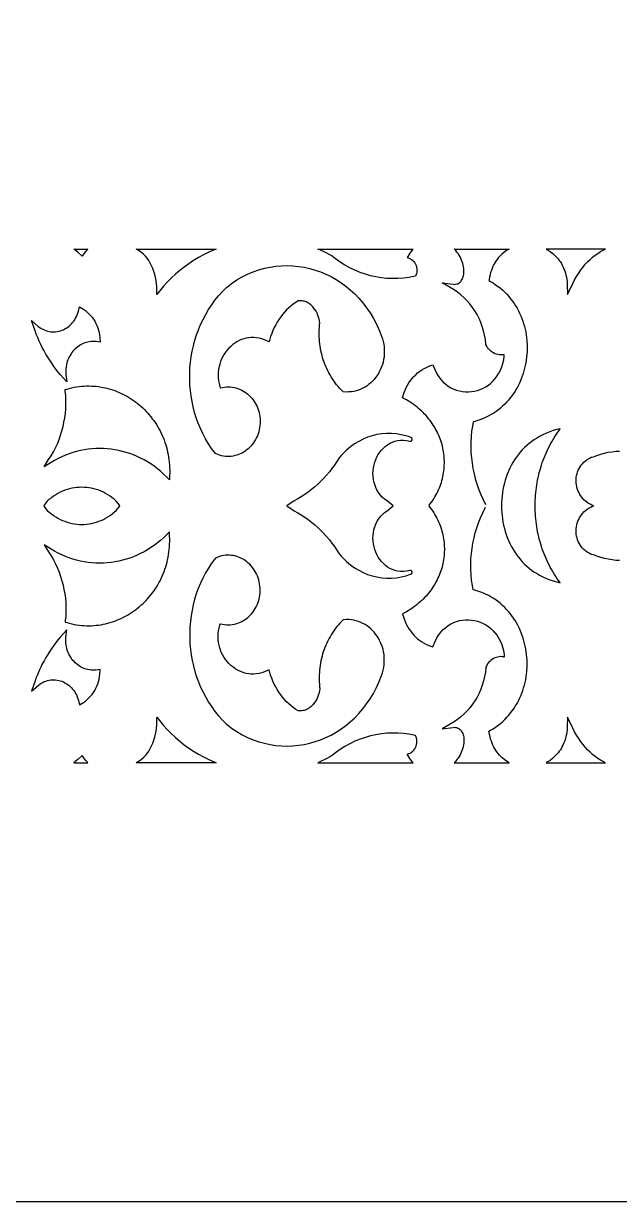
# Model space of a CAD drawing. Extents: x -1917 to -261, y -485 to 605.
# Drawn here: x -1004.7 to -909.6, y -484.9 to -296.9 of the extents above; entities that cross this region are included whole.
import ezdxf

# ---------------------------------------------------------------- set-up
doc = ezdxf.new("R2010")
doc.units = 0
doc.layers.add('LAYER_1', color=18, linetype='CONTINUOUS')

msp = doc.modelspace()

# ---------------------------------------------------------------- linework, layer by layer
at = {"layer": 'LAYER_1'}
for points in [[(-1916.61, -484.86), (-721.61, -484.86), (-721.61, 605.14), (-1916.61, 605.14)], [(-996.7, -332.89), (-994.44, -332.89), (-994.54, -332.99), (-994.76, -333.24), (-994.96, -333.5), (-995.36, -334.05), (-996.06, -333.39), (-996.53, -333.01)], [(-986.72, -332.89), (-973.95, -332.89), (-974.28, -333.02), (-975.13, -333.4), (-975.97, -333.81), (-976.78, -334.25), (-977.57, -334.72), (-978.34, -335.23), (-979.08, -335.76), (-979.79, -336.32), (-980.48, -336.91), (-981.13, -337.53), (-981.76, -338.17), (-982.35, -338.83), (-983.41, -340.14), (-983.45, -338.86), (-983.49, -338.38), (-983.56, -337.9), (-983.65, -337.41), (-983.77, -336.94), (-983.91, -336.47), (-984.08, -336.01), (-984.28, -335.56), (-984.49, -335.14), (-984.73, -334.74), (-984.99, -334.36), (-985.27, -334.02), (-985.58, -333.7), (-985.9, -333.42), (-986.24, -333.18), (-986.65, -332.96)], [(-957.73, -332.89), (-942.5, -332.89), (-942.68, -333.09), (-942.87, -333.32), (-943.05, -333.56), (-943.22, -333.82), (-943.37, -334.09), (-943.46, -334.26), (-943.42, -334.26), (-943.18, -334.33), (-942.95, -334.43), (-942.75, -334.56), (-942.56, -334.71), (-942.39, -334.89), (-942.24, -335.09), (-942.12, -335.3), (-942.02, -335.53), (-941.95, -335.78), (-941.91, -336.03), (-941.9, -336.29), (-941.92, -336.56), (-941.98, -336.82), (-942.13, -337.23), (-943.17, -337.43), (-944.05, -337.54), (-944.93, -337.61), (-945.81, -337.62), (-946.69, -337.58), (-947.57, -337.49), (-948.44, -337.35), (-949.3, -337.16), (-950.14, -336.92), (-950.98, -336.63), (-951.8, -336.29), (-952.61, -335.91), (-953.4, -335.48), (-954.16, -335), (-954.91, -334.47), (-955.61, -333.92), (-956.5, -333.45), (-957.42, -333.01)], [(-921.25, -332.89), (-921.13, -332.95), (-920.64, -333.26), (-920.18, -333.61), (-919.75, -334.01), (-919.55, -334.23), (-919.36, -334.45), (-919.17, -334.7), (-919, -334.95), (-918.84, -335.21), (-918.69, -335.49), (-918.55, -335.78), (-918.42, -336.08), (-918.3, -336.39), (-918.2, -336.72), (-918.11, -337.05), (-918.03, -337.4), (-917.97, -337.76), (-917.93, -338.14), (-917.9, -338.52), (-917.84, -340.17), (-917.03, -338.41), (-916.72, -337.82), (-916.4, -337.25), (-916.07, -336.72), (-915.73, -336.23), (-915.38, -335.76), (-915.02, -335.33), (-914.64, -334.93), (-914.25, -334.55), (-913.85, -334.2), (-913.44, -333.88), (-913.02, -333.58), (-912.58, -333.3), (-912.14, -333.05), (-911.81, -332.89)], [(-960.86, -341.15), (-961.25, -341.4), (-961.64, -341.67), (-962.01, -341.97), (-962.37, -342.28), (-962.71, -342.61), (-963.04, -342.96), (-963.36, -343.33), (-963.66, -343.72), (-963.94, -344.12), (-964.21, -344.54), (-964.46, -344.97), (-964.69, -345.42), (-964.9, -345.89), (-965.09, -346.37), (-965.26, -346.87), (-965.51, -347.72), (-966.25, -347.39), (-966.67, -347.24), (-967.1, -347.12), (-967.52, -347.05), (-967.94, -347.02), (-968.35, -347.02), (-968.75, -347.05), (-969.15, -347.12), (-969.54, -347.22), (-969.92, -347.35), (-970.29, -347.51), (-970.64, -347.7), (-970.99, -347.91), (-971.32, -348.15), (-971.63, -348.42), (-971.92, -348.7), (-972.2, -349.01), (-972.45, -349.34), (-972.69, -349.69), (-972.9, -350.05), (-973.09, -350.43), (-973.25, -350.83), (-973.39, -351.24), (-973.5, -351.66), (-973.58, -352.09), (-973.63, -352.53), (-973.64, -352.98), (-973.63, -353.44), (-973.58, -353.9), (-973.5, -354.37), (-973.38, -354.84), (-973.31, -355.05), (-973.27, -355.04), (-972.95, -354.97), (-972.63, -354.91), (-972.32, -354.89), (-972.01, -354.88), (-971.7, -354.89), (-971.39, -354.92), (-971.09, -354.98), (-970.8, -355.05), (-970.51, -355.14), (-970.22, -355.25), (-969.95, -355.38), (-969.68, -355.52), (-969.42, -355.68), (-969.17, -355.85), (-968.93, -356.04), (-968.7, -356.25), (-968.48, -356.47), (-968.28, -356.7), (-968.08, -356.94), (-967.9, -357.2), (-967.73, -357.47), (-967.58, -357.75), (-967.44, -358.04), (-967.32, -358.34), (-967.21, -358.65), (-967.12, -358.97), (-967.05, -359.3), (-967, -359.64), (-966.96, -359.98), (-966.95, -360.33), (-966.95, -360.69), (-966.98, -361.05), (-967.02, -361.39), (-967.08, -361.73), (-967.17, -362.06), (-967.26, -362.38), (-967.38, -362.69), (-967.51, -362.99), (-967.66, -363.28), (-967.82, -363.56), (-968, -363.82), (-968.19, -364.07), (-968.39, -364.31), (-968.61, -364.53), (-968.83, -364.75), (-969.07, -364.94), (-969.31, -365.12), (-969.57, -365.29), (-969.83, -365.44), (-970.11, -365.57), (-970.38, -365.69), (-970.67, -365.78), (-970.96, -365.86), (-971.26, -365.93), (-971.56, -365.97), (-971.86, -365.99), (-972.17, -365.99), (-972.48, -365.98), (-972.79, -365.94), (-973.1, -365.88), (-973.41, -365.8), (-973.72, -365.69), (-974.09, -365.54), (-974.69, -364.72), (-975.19, -363.95), (-975.66, -363.16), (-976.09, -362.35), (-976.47, -361.52), (-976.82, -360.68), (-977.13, -359.83), (-977.4, -358.97), (-977.63, -358.09), (-977.82, -357.21), (-977.97, -356.33), (-978.08, -355.44), (-978.15, -354.54), (-978.19, -353.64), (-978.19, -352.75), (-978.14, -351.85), (-978.06, -350.96), (-977.95, -350.07), (-977.79, -349.19), (-977.59, -348.32), (-977.36, -347.46), (-977.09, -346.6), (-976.78, -345.76), (-976.44, -344.94), (-976.05, -344.13), (-975.63, -343.33), (-975.18, -342.56), (-974.68, -341.81), (-974.15, -341.07), (-973.58, -340.36), (-972.97, -339.68), (-972.32, -339.02), (-971.91, -338.69), (-971.49, -338.39), (-970.66, -337.83), (-969.81, -337.34), (-968.94, -336.91), (-968.06, -336.54), (-967.16, -336.22), (-966.26, -335.97), (-965.36, -335.78), (-964.45, -335.64), (-963.53, -335.56), (-962.62, -335.54), (-961.71, -335.57), (-960.81, -335.66), (-959.91, -335.8), (-959.03, -335.99), (-958.15, -336.24), (-957.29, -336.54), (-956.44, -336.89), (-955.62, -337.29), (-954.81, -337.75), (-954.03, -338.25), (-953.27, -338.8), (-952.54, -339.4), (-951.84, -340.04), (-951.17, -340.73), (-950.53, -341.47), (-949.93, -342.25), (-949.37, -343.08), (-948.85, -343.95), (-948.37, -344.86), (-947.94, -345.82), (-947.56, -346.81), (-947.41, -347.22), (-947.3, -347.65), (-947.21, -348.07), (-947.15, -348.49), (-947.12, -348.9), (-947.11, -349.32), (-947.12, -349.73), (-947.16, -350.14), (-947.23, -350.53), (-947.31, -350.93), (-947.42, -351.31), (-947.55, -351.69), (-947.7, -352.05), (-947.87, -352.4), (-948.06, -352.75), (-948.27, -353.07), (-948.5, -353.39), (-948.74, -353.69), (-949, -353.97), (-949.28, -354.23), (-949.57, -354.48), (-949.87, -354.71), (-950.19, -354.91), (-950.53, -355.1), (-950.87, -355.26), (-951.23, -355.4), (-951.6, -355.52), (-951.98, -355.61), (-952.37, -355.67), (-952.76, -355.7), (-953.17, -355.71), (-953.7, -355.68), (-953.97, -355.4), (-954.23, -355.12), (-954.48, -354.83), (-954.72, -354.54), (-954.95, -354.24), (-955.18, -353.93), (-955.39, -353.61), (-955.59, -353.3), (-955.78, -352.97), (-955.96, -352.64), (-956.14, -352.31), (-956.3, -351.97), (-956.45, -351.63), (-956.59, -351.28), (-956.73, -350.93), (-956.85, -350.58), (-956.96, -350.22), (-957.06, -349.86), (-957.15, -349.5), (-957.23, -349.14), (-957.31, -348.77), (-957.37, -348.4), (-957.42, -348.03), (-957.46, -347.66), (-957.48, -347.29), (-957.5, -346.91), (-957.51, -346.54), (-957.51, -346.16), (-957.5, -345.79), (-957.47, -345.41), (-957.44, -345.04), (-957.39, -344.66), (-957.45, -344.37), (-957.52, -344.06), (-957.61, -343.75), (-957.73, -343.44), (-957.86, -343.13), (-958.02, -342.83), (-958.2, -342.54), (-958.4, -342.26), (-958.5, -342.13), (-958.62, -342.01), (-958.74, -341.89), (-958.87, -341.78), (-959, -341.67), (-959.14, -341.58), (-959.28, -341.49), (-959.43, -341.41), (-959.59, -341.34), (-959.75, -341.28), (-959.92, -341.23), (-960.09, -341.19), (-960.28, -341.16), (-960.46, -341.14), (-960.66, -341.14)], [(-1003.45, -344.29), (-1002.37, -345.23), (-1002.14, -345.4), (-1001.9, -345.56), (-1001.66, -345.7), (-1001.41, -345.81), (-1001.15, -345.91), (-1000.9, -345.98), (-1000.64, -346.04), (-1000.38, -346.08), (-1000.12, -346.1), (-999.86, -346.11), (-999.61, -346.09), (-999.35, -346.06), (-999.09, -346.01), (-998.84, -345.94), (-998.6, -345.86), (-998.36, -345.76), (-998.12, -345.65), (-997.89, -345.52), (-997.67, -345.37), (-997.46, -345.21), (-997.26, -345.03), (-997.06, -344.84), (-996.88, -344.64), (-996.71, -344.42), (-996.55, -344.19), (-996.4, -343.94), (-996.27, -343.68), (-996.15, -343.41), (-996.05, -343.12), (-995.97, -342.83), (-995.81, -342.1), (-995.15, -342.5), (-994.84, -342.72), (-994.55, -342.96), (-994.27, -343.22), (-994.02, -343.49), (-993.78, -343.78), (-993.56, -344.09), (-993.35, -344.41), (-993.17, -344.75), (-993.01, -345.1), (-992.87, -345.46), (-992.75, -345.83), (-992.66, -346.21), (-992.58, -346.59), (-992.53, -346.99), (-992.48, -347.76), (-993.13, -347.66), (-993.4, -347.64), (-993.67, -347.64), (-993.93, -347.65), (-994.19, -347.68), (-994.45, -347.73), (-994.7, -347.79), (-994.94, -347.87), (-995.18, -347.96), (-995.42, -348.07), (-995.64, -348.19), (-995.86, -348.33), (-996.07, -348.48), (-996.28, -348.64), (-996.47, -348.82), (-996.65, -349), (-996.83, -349.2), (-996.99, -349.41), (-997.14, -349.63), (-997.29, -349.86), (-997.42, -350.09), (-997.53, -350.34), (-997.64, -350.59), (-997.73, -350.85), (-997.8, -351.12), (-997.87, -351.39), (-997.92, -351.67), (-997.95, -351.96), (-997.96, -352.25), (-997.96, -352.54), (-997.95, -352.84), (-997.81, -354.09), (-998.8, -352.97), (-999.18, -352.52), (-999.54, -352.07), (-999.88, -351.61), (-1000.22, -351.13), (-1000.54, -350.65), (-1000.86, -350.16), (-1001.16, -349.66), (-1001.44, -349.15), (-1001.72, -348.63), (-1001.98, -348.1), (-1002.22, -347.57), (-1002.46, -347.03), (-1002.68, -346.48), (-1002.89, -345.92)], [(-981.39, -369.04), (-981.42, -369.72), (-981.89, -369.25), (-982.36, -368.79), (-982.85, -368.35), (-983.35, -367.94), (-983.86, -367.55), (-984.39, -367.19), (-984.92, -366.85), (-985.47, -366.54), (-986.03, -366.25), (-986.59, -365.99), (-987.17, -365.75), (-987.75, -365.53), (-988.33, -365.34), (-988.93, -365.18), (-989.53, -365.04), (-990.13, -364.93), (-990.74, -364.84), (-991.35, -364.77), (-991.96, -364.74), (-992.58, -364.72), (-993.19, -364.74), (-993.81, -364.78), (-994.42, -364.84), (-995.03, -364.93), (-995.64, -365.05), (-996.25, -365.2), (-996.85, -365.37), (-997.44, -365.56), (-998.04, -365.79), (-998.62, -366.04), (-999.2, -366.31), (-999.77, -366.61), (-1000.33, -366.94), (-1001.45, -367.64), (-1000.73, -366.5), (-1000.33, -365.88), (-999.96, -365.25), (-999.63, -364.6), (-999.32, -363.95), (-999.05, -363.28), (-998.8, -362.61), (-998.59, -361.92), (-998.41, -361.23), (-998.26, -360.53), (-998.14, -359.83), (-998.04, -359.12), (-997.98, -358.41), (-997.95, -357.7), (-997.96, -356.98), (-997.99, -356.27), (-998.05, -355.56), (-998.07, -355.3), (-997.83, -355.23), (-997.43, -355.12), (-997.03, -355.03), (-996.63, -354.95), (-996.24, -354.88), (-995.84, -354.83), (-995.44, -354.79), (-995.05, -354.76), (-994.66, -354.74), (-994.27, -354.74), (-993.88, -354.75), (-993.49, -354.77), (-993.11, -354.8), (-992.73, -354.85), (-992.35, -354.91), (-991.98, -354.97), (-991.61, -355.05), (-991.24, -355.15), (-990.87, -355.25), (-990.51, -355.36), (-990.15, -355.48), (-989.8, -355.62), (-989.45, -355.76), (-989.11, -355.92), (-988.77, -356.08), (-988.44, -356.26), (-988.11, -356.44), (-987.79, -356.64), (-987.47, -356.84), (-987.16, -357.05), (-986.85, -357.28), (-986.55, -357.51), (-986.26, -357.75), (-985.97, -357.99), (-985.69, -358.25), (-985.42, -358.51), (-985.15, -358.79), (-984.89, -359.07), (-984.64, -359.36), (-984.4, -359.65), (-984.16, -359.96), (-983.93, -360.27), (-983.71, -360.58), (-983.5, -360.91), (-983.3, -361.24), (-983.11, -361.58), (-982.92, -361.92), (-982.75, -362.27), (-982.58, -362.63), (-982.43, -362.99), (-982.28, -363.36), (-982.15, -363.74), (-982.02, -364.12), (-981.91, -364.5), (-981.8, -364.89), (-981.71, -365.29), (-981.63, -365.69), (-981.56, -366.09), (-981.5, -366.5), (-981.45, -366.91), (-981.41, -367.33), (-981.39, -367.75), (-981.37, -368.18), (-981.37, -368.61)], [(-962.68, -373.87), (-961.52, -374.67), (-960.94, -374.98), (-960.37, -375.32), (-959.81, -375.68), (-959.27, -376.06), (-958.74, -376.46), (-958.23, -376.88), (-957.73, -377.32), (-957.25, -377.78), (-956.78, -378.26), (-956.32, -378.76), (-955.89, -379.28), (-955.47, -379.81), (-955.07, -380.37), (-954.69, -380.93), (-954.31, -381.54), (-954.02, -381.88), (-953.74, -382.19), (-953.15, -382.76), (-952.53, -383.28), (-951.88, -383.74), (-951.2, -384.15), (-950.49, -384.51), (-949.77, -384.8), (-949.03, -385.04), (-948.28, -385.22), (-947.51, -385.35), (-946.74, -385.41), (-945.96, -385.4), (-945.18, -385.34), (-944.41, -385.21), (-943.63, -385.03), (-943.25, -384.9), (-942.87, -384.77), (-942.81, -384.74), (-942.76, -384.71), (-942.73, -384.66), (-942.7, -384.62), (-942.68, -384.56), (-942.67, -384.51), (-942.67, -384.45), (-942.68, -384.4), (-942.7, -384.35), (-942.72, -384.3), (-942.76, -384.25), (-942.8, -384.22), (-942.84, -384.19), (-942.9, -384.17), (-942.96, -384.17), (-943.02, -384.17), (-943.55, -384.28), (-944.05, -384.33), (-944.53, -384.33), (-944.99, -384.27), (-945.42, -384.17), (-945.83, -384.03), (-946.23, -383.85), (-946.6, -383.63), (-946.94, -383.37), (-947.26, -383.09), (-947.56, -382.77), (-947.83, -382.42), (-948.08, -382.05), (-948.29, -381.66), (-948.48, -381.25), (-948.63, -380.83), (-948.75, -380.39), (-948.84, -379.94), (-948.9, -379.49), (-948.92, -379.03), (-948.91, -378.58), (-948.86, -378.12), (-948.77, -377.68), (-948.65, -377.24), (-948.49, -376.81), (-948.29, -376.4), (-948.04, -376.01), (-947.76, -375.63), (-947.43, -375.28), (-947.06, -374.95), (-946.64, -374.64), (-945.7, -373.87), (-946.64, -373.09), (-947.06, -372.79), (-947.43, -372.46), (-947.76, -372.1), (-948.04, -371.73), (-948.29, -371.33), (-948.49, -370.92), (-948.65, -370.49), (-948.77, -370.06), (-948.86, -369.61), (-948.91, -369.16), (-948.92, -368.7), (-948.9, -368.25), (-948.84, -367.79), (-948.75, -367.35), (-948.63, -366.91), (-948.48, -366.48), (-948.29, -366.07), (-948.08, -365.68), (-947.83, -365.31), (-947.56, -364.97), (-947.26, -364.65), (-946.94, -364.36), (-946.6, -364.11), (-946.23, -363.88), (-945.83, -363.7), (-945.42, -363.56), (-944.99, -363.46), (-944.53, -363.41), (-944.05, -363.41), (-943.55, -363.45), (-943.02, -363.56), (-942.96, -363.57), (-942.9, -363.56), (-942.84, -363.54), (-942.8, -363.52), (-942.76, -363.48), (-942.72, -363.44), (-942.7, -363.39), (-942.68, -363.34), (-942.67, -363.28), (-942.67, -363.23), (-942.68, -363.17), (-942.7, -363.12), (-942.73, -363.07), (-942.76, -363.03), (-942.81, -362.99), (-942.87, -362.96), (-943.25, -362.83), (-943.63, -362.71), (-944.41, -362.52), (-945.18, -362.39), (-945.96, -362.33), (-946.74, -362.33), (-947.51, -362.39), (-948.28, -362.51), (-949.03, -362.69), (-949.77, -362.93), (-950.49, -363.23), (-951.2, -363.58), (-951.88, -363.99), (-952.53, -364.46), (-953.15, -364.98), (-953.74, -365.55), (-954.02, -365.86), (-954.31, -366.19), (-954.69, -366.8), (-955.07, -367.37), (-955.47, -367.92), (-955.89, -368.46), (-956.32, -368.97), (-956.78, -369.47), (-957.25, -369.95), (-957.73, -370.41), (-958.23, -370.85), (-958.74, -371.27), (-959.27, -371.67), (-959.81, -372.05), (-960.37, -372.41), (-960.94, -372.75), (-961.52, -373.07)], [(-928.39, -373.87), (-928.38, -374.39), (-928.36, -374.91), (-928.31, -375.43), (-928.25, -375.94), (-928.16, -376.45), (-928.06, -376.96), (-927.94, -377.46), (-927.81, -377.96), (-927.65, -378.44), (-927.48, -378.92), (-927.28, -379.39), (-927.07, -379.86), (-926.84, -380.31), (-926.6, -380.75), (-926.33, -381.18), (-926.05, -381.6), (-925.74, -382.01), (-925.42, -382.4), (-925.08, -382.79), (-924.73, -383.15), (-924.35, -383.5), (-923.96, -383.84), (-923.54, -384.16), (-923.11, -384.46), (-922.66, -384.74), (-922.2, -385), (-921.71, -385.25), (-921.21, -385.47), (-920.68, -385.68), (-920.14, -385.86), (-919.58, -386.02), (-919.01, -386.16), (-919.25, -385.83), (-919.49, -385.49), (-919.72, -385.15), (-919.95, -384.8), (-920.16, -384.45), (-920.37, -384.1), (-920.57, -383.74), (-920.76, -383.38), (-920.95, -383.02), (-921.12, -382.65), (-921.29, -382.28), (-921.45, -381.9), (-921.6, -381.52), (-921.75, -381.14), (-921.89, -380.76), (-922.02, -380.37), (-922.14, -379.98), (-922.25, -379.59), (-922.36, -379.2), (-922.45, -378.8), (-922.54, -378.4), (-922.63, -378), (-922.7, -377.59), (-922.77, -377.19), (-922.83, -376.78), (-922.88, -376.37), (-922.92, -375.95), (-922.96, -375.54), (-922.98, -375.12), (-923, -374.71), (-923.01, -374.29), (-923.02, -373.87), (-923.01, -373.45), (-923, -373.03), (-922.98, -372.61), (-922.96, -372.19), (-922.92, -371.78), (-922.88, -371.37), (-922.83, -370.96), (-922.77, -370.55), (-922.7, -370.14), (-922.63, -369.74), (-922.54, -369.34), (-922.45, -368.94), (-922.36, -368.54), (-922.25, -368.14), (-922.14, -367.75), (-922.02, -367.36), (-921.89, -366.98), (-921.75, -366.59), (-921.6, -366.21), (-921.45, -365.83), (-921.29, -365.46), (-921.12, -365.09), (-920.95, -364.72), (-920.76, -364.35), (-920.57, -363.99), (-920.37, -363.64), (-920.16, -363.28), (-919.95, -362.93), (-919.72, -362.59), (-919.49, -362.25), (-919.25, -361.91), (-919.01, -361.58), (-919.58, -361.71), (-920.14, -361.87), (-920.68, -362.06), (-921.21, -362.26), (-921.71, -362.49), (-922.2, -362.73), (-922.66, -363), (-923.11, -363.28), (-923.54, -363.58), (-923.96, -363.9), (-924.35, -364.23), (-924.73, -364.58), (-925.08, -364.95), (-925.42, -365.33), (-925.74, -365.72), (-926.05, -366.13), (-926.33, -366.55), (-926.6, -366.98), (-926.84, -367.43), (-927.07, -367.88), (-927.28, -368.34), (-927.48, -368.81), (-927.65, -369.29), (-927.81, -369.78), (-927.94, -370.27), (-928.06, -370.77), (-928.16, -371.28), (-928.25, -371.79), (-928.31, -372.31), (-928.36, -372.82), (-928.38, -373.34)], [(-1001.45, -373.87), (-1001.48, -373.9), (-1000.94, -374.62), (-1000.61, -374.9), (-1000.28, -375.17), (-999.94, -375.41), (-999.59, -375.64), (-999.24, -375.84), (-998.88, -376.03), (-998.51, -376.2), (-998.13, -376.34), (-997.75, -376.47), (-997.37, -376.58), (-996.99, -376.67), (-996.6, -376.74), (-996.21, -376.79), (-995.82, -376.82), (-995.42, -376.83), (-995.03, -376.82), (-994.64, -376.79), (-994.25, -376.74), (-993.86, -376.67), (-993.47, -376.58), (-993.09, -376.47), (-992.71, -376.34), (-992.34, -376.2), (-991.97, -376.03), (-991.61, -375.84), (-991.25, -375.64), (-990.9, -375.41), (-990.56, -375.17), (-990.23, -374.9), (-989.91, -374.62), (-989.37, -373.9), (-989.39, -373.87), (-989.37, -373.83), (-989.91, -373.12), (-990.23, -372.83), (-990.56, -372.57), (-990.9, -372.32), (-991.25, -372.1), (-991.61, -371.89), (-991.97, -371.7), (-992.34, -371.54), (-992.71, -371.39), (-993.09, -371.26), (-993.47, -371.16), (-993.86, -371.07), (-994.25, -371), (-994.64, -370.95), (-995.03, -370.92), (-995.42, -370.91), (-995.82, -370.92), (-996.21, -370.95), (-996.6, -371), (-996.99, -371.07), (-997.37, -371.16), (-997.75, -371.26), (-998.13, -371.39), (-998.51, -371.54), (-998.88, -371.7), (-999.24, -371.89), (-999.59, -372.1), (-999.94, -372.32), (-1000.28, -372.57), (-1000.61, -372.83), (-1000.94, -373.12), (-1001.48, -373.83)], [(-981.39, -378.7), (-981.42, -378.01), (-981.89, -378.49), (-982.36, -378.95), (-982.85, -379.38), (-983.35, -379.79), (-983.86, -380.18), (-984.39, -380.54), (-984.92, -380.88), (-985.47, -381.19), (-986.03, -381.48), (-986.59, -381.75), (-987.17, -381.99), (-987.75, -382.2), (-988.33, -382.39), (-988.93, -382.56), (-989.53, -382.69), (-990.13, -382.81), (-990.74, -382.9), (-991.35, -382.96), (-991.96, -383), (-992.58, -383.01), (-993.19, -383), (-993.81, -382.96), (-994.42, -382.89), (-995.03, -382.8), (-995.64, -382.68), (-996.25, -382.54), (-996.85, -382.37), (-997.44, -382.17), (-998.04, -381.95), (-998.62, -381.7), (-999.2, -381.42), (-999.77, -381.12), (-1000.33, -380.79), (-1001.45, -380.1), (-1000.73, -381.23), (-1000.33, -381.85), (-999.96, -382.49), (-999.63, -383.13), (-999.32, -383.79), (-999.05, -384.45), (-998.8, -385.13), (-998.59, -385.81), (-998.41, -386.51), (-998.26, -387.21), (-998.14, -387.91), (-998.04, -388.62), (-997.98, -389.33), (-997.95, -390.04), (-997.96, -390.75), (-997.99, -391.46), (-998.05, -392.18), (-998.07, -392.44), (-997.83, -392.51), (-997.43, -392.61), (-997.03, -392.71), (-996.63, -392.79), (-996.24, -392.85), (-995.84, -392.91), (-995.44, -392.95), (-995.05, -392.98), (-994.66, -392.99), (-994.27, -393), (-993.88, -392.99), (-993.49, -392.97), (-993.11, -392.93), (-992.73, -392.89), (-992.35, -392.83), (-991.98, -392.76), (-991.61, -392.68), (-991.24, -392.59), (-990.87, -392.49), (-990.51, -392.37), (-990.15, -392.25), (-989.8, -392.12), (-989.45, -391.97), (-989.11, -391.82), (-988.77, -391.65), (-988.44, -391.48), (-988.11, -391.29), (-987.79, -391.1), (-987.47, -390.89), (-987.16, -390.68), (-986.85, -390.46), (-986.55, -390.23), (-986.26, -389.99), (-985.97, -389.74), (-985.69, -389.49), (-985.42, -389.22), (-985.15, -388.95), (-984.89, -388.67), (-984.64, -388.38), (-984.4, -388.08), (-984.16, -387.78), (-983.93, -387.47), (-983.71, -387.15), (-983.5, -386.83), (-983.3, -386.49), (-983.11, -386.16), (-982.92, -385.81), (-982.75, -385.46), (-982.58, -385.1), (-982.43, -384.74), (-982.28, -384.37), (-982.15, -384), (-982.02, -383.62), (-981.91, -383.23), (-981.8, -382.84), (-981.71, -382.45), (-981.63, -382.05), (-981.56, -381.64), (-981.5, -381.24), (-981.45, -380.82), (-981.41, -380.4), (-981.39, -379.98), (-981.37, -379.56), (-981.37, -379.13)], [(-960.86, -406.59), (-961.25, -406.34), (-961.64, -406.06), (-962.01, -405.77), (-962.37, -405.45), (-962.71, -405.12), (-963.04, -404.77), (-963.36, -404.4), (-963.66, -404.02), (-963.94, -403.62), (-964.21, -403.2), (-964.46, -402.76), (-964.69, -402.31), (-964.9, -401.84), (-965.09, -401.36), (-965.26, -400.87), (-965.51, -400.02), (-966.25, -400.35), (-966.67, -400.5), (-967.1, -400.61), (-967.52, -400.68), (-967.94, -400.72), (-968.35, -400.72), (-968.75, -400.68), (-969.15, -400.61), (-969.54, -400.51), (-969.92, -400.38), (-970.29, -400.22), (-970.64, -400.04), (-970.99, -399.82), (-971.32, -399.58), (-971.63, -399.32), (-971.92, -399.03), (-972.2, -398.72), (-972.45, -398.4), (-972.69, -398.05), (-972.9, -397.68), (-973.09, -397.3), (-973.25, -396.91), (-973.39, -396.5), (-973.5, -396.08), (-973.58, -395.65), (-973.63, -395.2), (-973.64, -394.75), (-973.63, -394.3), (-973.58, -393.83), (-973.5, -393.37), (-973.38, -392.89), (-973.31, -392.68), (-973.27, -392.7), (-972.95, -392.77), (-972.63, -392.82), (-972.32, -392.85), (-972.01, -392.86), (-971.7, -392.84), (-971.39, -392.81), (-971.09, -392.76), (-970.8, -392.68), (-970.51, -392.59), (-970.22, -392.48), (-969.95, -392.36), (-969.68, -392.22), (-969.42, -392.06), (-969.17, -391.88), (-968.93, -391.69), (-968.7, -391.49), (-968.48, -391.27), (-968.28, -391.04), (-968.08, -390.79), (-967.9, -390.53), (-967.73, -390.26), (-967.58, -389.98), (-967.44, -389.69), (-967.32, -389.39), (-967.21, -389.08), (-967.12, -388.76), (-967.05, -388.43), (-967, -388.1), (-966.96, -387.75), (-966.95, -387.4), (-966.95, -387.04), (-966.98, -386.69), (-967.02, -386.34), (-967.08, -386), (-967.17, -385.67), (-967.26, -385.35), (-967.38, -385.04), (-967.51, -384.74), (-967.66, -384.46), (-967.82, -384.18), (-968, -383.92), (-968.19, -383.66), (-968.39, -383.43), (-968.61, -383.2), (-968.83, -382.99), (-969.07, -382.79), (-969.31, -382.61), (-969.57, -382.45), (-969.83, -382.3), (-970.11, -382.17), (-970.38, -382.05), (-970.67, -381.95), (-970.96, -381.87), (-971.26, -381.81), (-971.56, -381.77), (-971.86, -381.74), (-972.17, -381.74), (-972.48, -381.76), (-972.79, -381.8), (-973.1, -381.86), (-973.41, -381.94), (-973.72, -382.04), (-974.09, -382.2), (-974.69, -383.01), (-975.19, -383.79), (-975.66, -384.58), (-976.09, -385.39), (-976.47, -386.21), (-976.82, -387.05), (-977.13, -387.9), (-977.4, -388.77), (-977.63, -389.64), (-977.82, -390.52), (-977.97, -391.41), (-978.08, -392.3), (-978.15, -393.19), (-978.19, -394.09), (-978.19, -394.99), (-978.14, -395.88), (-978.06, -396.77), (-977.95, -397.66), (-977.79, -398.54), (-977.59, -399.41), (-977.36, -400.28), (-977.09, -401.13), (-976.78, -401.97), (-976.44, -402.8), (-976.05, -403.61), (-975.63, -404.4), (-975.18, -405.18), (-974.68, -405.93), (-974.15, -406.66), (-973.58, -407.37), (-972.97, -408.05), (-972.32, -408.72), (-971.91, -409.04), (-971.49, -409.35), (-970.66, -409.9), (-969.81, -410.39), (-968.94, -410.83), (-968.06, -411.2), (-967.16, -411.51), (-966.26, -411.76), (-965.36, -411.96), (-964.45, -412.1), (-963.53, -412.18), (-962.62, -412.2), (-961.71, -412.17), (-960.81, -412.08), (-959.91, -411.94), (-959.03, -411.74), (-958.15, -411.49), (-957.29, -411.19), (-956.44, -410.84), (-955.62, -410.44), (-954.81, -409.99), (-954.03, -409.49), (-953.27, -408.94), (-952.54, -408.34), (-951.84, -407.69), (-951.17, -407), (-950.53, -406.27), (-949.93, -405.48), (-949.37, -404.66), (-948.85, -403.79), (-948.37, -402.87), (-947.94, -401.92), (-947.56, -400.93), (-947.41, -400.51), (-947.3, -400.09), (-947.21, -399.67), (-947.15, -399.25), (-947.12, -398.83), (-947.11, -398.42), (-947.12, -398.01), (-947.16, -397.6), (-947.23, -397.2), (-947.31, -396.81), (-947.42, -396.42), (-947.55, -396.05), (-947.7, -395.68), (-947.87, -395.33), (-948.06, -394.99), (-948.27, -394.66), (-948.5, -394.35), (-948.74, -394.05), (-949, -393.77), (-949.28, -393.5), (-949.57, -393.25), (-949.87, -393.03), (-950.19, -392.82), (-950.53, -392.63), (-950.87, -392.47), (-951.23, -392.33), (-951.6, -392.22), (-951.98, -392.13), (-952.37, -392.07), (-952.76, -392.03), (-953.17, -392.03), (-953.7, -392.06), (-953.97, -392.33), (-954.23, -392.61), (-954.48, -392.9), (-954.72, -393.2), (-954.95, -393.5), (-955.18, -393.81), (-955.39, -394.12), (-955.59, -394.44), (-955.78, -394.76), (-955.96, -395.09), (-956.14, -395.43), (-956.3, -395.76), (-956.45, -396.11), (-956.59, -396.45), (-956.73, -396.8), (-956.85, -397.16), (-956.96, -397.51), (-957.06, -397.87), (-957.15, -398.23), (-957.23, -398.6), (-957.31, -398.97), (-957.37, -399.33), (-957.42, -399.7), (-957.46, -400.08), (-957.48, -400.45), (-957.5, -400.82), (-957.51, -401.2), (-957.51, -401.57), (-957.5, -401.95), (-957.47, -402.32), (-957.44, -402.7), (-957.39, -403.07), (-957.45, -403.37), (-957.52, -403.67), (-957.61, -403.98), (-957.73, -404.29), (-957.86, -404.6), (-958.02, -404.9), (-958.2, -405.2), (-958.4, -405.47), (-958.5, -405.6), (-958.62, -405.72), (-958.74, -405.84), (-958.87, -405.96), (-959, -406.06), (-959.14, -406.16), (-959.28, -406.25), (-959.43, -406.33), (-959.59, -406.4), (-959.75, -406.46), (-959.92, -406.51), (-960.09, -406.55), (-960.28, -406.58), (-960.46, -406.59), (-960.66, -406.6)], [(-1003.45, -403.44), (-1002.37, -402.51), (-1002.14, -402.33), (-1001.9, -402.18), (-1001.66, -402.04), (-1001.41, -401.92), (-1001.15, -401.83), (-1000.9, -401.75), (-1000.64, -401.69), (-1000.38, -401.65), (-1000.12, -401.63), (-999.86, -401.63), (-999.61, -401.64), (-999.35, -401.67), (-999.09, -401.72), (-998.84, -401.79), (-998.6, -401.87), (-998.36, -401.97), (-998.12, -402.09), (-997.89, -402.22), (-997.67, -402.36), (-997.46, -402.53), (-997.26, -402.7), (-997.06, -402.89), (-996.88, -403.1), (-996.71, -403.32), (-996.55, -403.55), (-996.4, -403.79), (-996.27, -404.05), (-996.15, -404.33), (-996.05, -404.61), (-995.97, -404.91), (-995.81, -405.64), (-995.15, -405.23), (-994.84, -405.02), (-994.55, -404.78), (-994.27, -404.52), (-994.02, -404.24), (-993.78, -403.95), (-993.56, -403.64), (-993.35, -403.32), (-993.17, -402.98), (-993.01, -402.64), (-992.87, -402.28), (-992.75, -401.91), (-992.66, -401.53), (-992.58, -401.14), (-992.53, -400.75), (-992.48, -399.97), (-993.13, -400.07), (-993.4, -400.09), (-993.67, -400.1), (-993.93, -400.09), (-994.19, -400.06), (-994.45, -400.01), (-994.7, -399.94), (-994.94, -399.87), (-995.18, -399.77), (-995.42, -399.66), (-995.64, -399.54), (-995.86, -399.4), (-996.07, -399.25), (-996.28, -399.09), (-996.47, -398.92), (-996.65, -398.73), (-996.83, -398.53), (-996.99, -398.32), (-997.14, -398.11), (-997.29, -397.88), (-997.42, -397.64), (-997.53, -397.4), (-997.64, -397.14), (-997.73, -396.88), (-997.8, -396.62), (-997.87, -396.34), (-997.92, -396.06), (-997.95, -395.78), (-997.96, -395.49), (-997.96, -395.19), (-997.95, -394.9), (-997.81, -393.64), (-998.8, -394.77), (-999.18, -395.21), (-999.54, -395.66), (-999.88, -396.13), (-1000.22, -396.6), (-1000.54, -397.08), (-1000.86, -397.58), (-1001.16, -398.08), (-1001.44, -398.59), (-1001.72, -399.1), (-1001.98, -399.63), (-1002.22, -400.16), (-1002.46, -400.71), (-1002.68, -401.26), (-1002.89, -401.81)], [(-986.72, -414.85), (-986.65, -414.78), (-986.24, -414.55), (-985.9, -414.31), (-985.58, -414.03), (-985.27, -413.72), (-984.99, -413.37), (-984.73, -413), (-984.49, -412.6), (-984.28, -412.17), (-984.08, -411.73), (-983.91, -411.27), (-983.77, -410.8), (-983.65, -410.32), (-983.56, -409.84), (-983.49, -409.36), (-983.45, -408.88), (-983.41, -407.59), (-982.35, -408.9), (-981.76, -409.57), (-981.13, -410.21), (-980.48, -410.83), (-979.79, -411.41), (-979.08, -411.98), (-978.34, -412.51), (-977.57, -413.01), (-976.78, -413.49), (-975.97, -413.93), (-975.13, -414.34), (-974.28, -414.71), (-973.95, -414.85)], [(-921.25, -414.85), (-911.81, -414.85), (-912.14, -414.68), (-912.58, -414.43), (-913.02, -414.16), (-913.44, -413.86), (-913.85, -413.54), (-914.25, -413.19), (-914.64, -412.81), (-915.02, -412.4), (-915.38, -411.97), (-915.73, -411.51), (-916.07, -411.01), (-916.4, -410.48), (-916.72, -409.92), (-917.03, -409.32), (-917.84, -407.57), (-917.9, -409.21), (-917.93, -409.6), (-917.97, -409.97), (-918.03, -410.33), (-918.11, -410.68), (-918.2, -411.02), (-918.3, -411.34), (-918.42, -411.66), (-918.55, -411.96), (-918.69, -412.24), (-918.84, -412.52), (-919, -412.79), (-919.17, -413.04), (-919.36, -413.28), (-919.55, -413.51), (-919.75, -413.72), (-920.18, -414.13), (-920.64, -414.48), (-921.13, -414.78)], [(-957.73, -414.85), (-942.5, -414.85), (-942.68, -414.64), (-942.87, -414.42), (-943.05, -414.17), (-943.22, -413.92), (-943.37, -413.65), (-943.46, -413.47), (-943.42, -413.47), (-943.18, -413.4), (-942.95, -413.31), (-942.75, -413.18), (-942.56, -413.02), (-942.39, -412.85), (-942.24, -412.65), (-942.12, -412.43), (-942.02, -412.2), (-941.95, -411.96), (-941.91, -411.7), (-941.9, -411.44), (-941.92, -411.18), (-941.98, -410.91), (-942.13, -410.5), (-943.17, -410.3), (-944.05, -410.19), (-944.93, -410.13), (-945.81, -410.12), (-946.69, -410.16), (-947.57, -410.25), (-948.44, -410.39), (-949.3, -410.58), (-950.14, -410.82), (-950.98, -411.11), (-951.8, -411.44), (-952.61, -411.83), (-953.4, -412.26), (-954.16, -412.74), (-954.91, -413.26), (-955.61, -413.81), (-956.5, -414.29), (-957.42, -414.72)], [(-996.7, -414.85), (-994.44, -414.85), (-994.54, -414.74), (-994.76, -414.5), (-994.96, -414.24), (-995.36, -413.69), (-996.06, -414.34), (-996.53, -414.72)]]:
    msp.add_lwpolyline(points, close=True, dxfattribs=at)
for points in [[(-939.99, -373.83), (-939.99, -373.83), (-939.78, -373.56), (-939.58, -373.29), (-939.39, -373.01), (-939.21, -372.74), (-939.04, -372.45), (-938.88, -372.17), (-938.72, -371.88), (-938.58, -371.59), (-938.44, -371.3), (-938.32, -371.01), (-938.2, -370.71), (-938.1, -370.42), (-938, -370.12), (-937.91, -369.82), (-937.83, -369.52), (-937.76, -369.21), (-937.7, -368.91), (-937.65, -368.61), (-937.6, -368.3), (-937.57, -368), (-937.54, -367.69), (-937.53, -367.39), (-937.52, -367.08), (-937.52, -366.78), (-937.53, -366.48), (-937.54, -366.17), (-937.57, -365.87), (-937.6, -365.57), (-937.65, -365.27), (-937.7, -364.97), (-937.76, -364.67), (-937.83, -364.37), (-937.9, -364.08), (-937.99, -363.78), (-938.08, -363.49), (-938.18, -363.2), (-938.29, -362.92), (-938.41, -362.63), (-938.54, -362.35), (-938.67, -362.07), (-938.82, -361.8), (-938.97, -361.52), (-939.12, -361.25), (-939.29, -360.99), (-939.46, -360.72), (-939.65, -360.46), (-939.84, -360.21), (-940.03, -359.96), (-940.24, -359.71), (-940.45, -359.47), (-940.67, -359.23), (-940.9, -359), (-941.13, -358.77), (-941.38, -358.54), (-941.63, -358.32), (-941.89, -358.11), (-942.15, -357.9), (-942.43, -357.7), (-942.71, -357.5), (-942.99, -357.31), (-943.29, -357.13), (-943.59, -356.95), (-943.9, -356.78), (-944.22, -356.61), (-943.96, -355.81), (-943.8, -355.4), (-943.62, -355), (-943.41, -354.61), (-943.19, -354.24), (-942.95, -353.89), (-942.68, -353.55), (-942.4, -353.24), (-942.1, -352.94), (-941.79, -352.66), (-941.46, -352.4), (-941.11, -352.17), (-940.75, -351.96), (-940.38, -351.77), (-939.99, -351.6), (-939.35, -351.38), (-938.99, -352.24), (-938.71, -352.78), (-938.4, -353.27), (-938.07, -353.72), (-937.7, -354.11), (-937.31, -354.46), (-936.9, -354.77), (-936.47, -355.02), (-936.03, -355.24), (-935.57, -355.41), (-935.11, -355.54), (-934.63, -355.63), (-934.15, -355.67), (-933.67, -355.68), (-933.19, -355.64), (-932.71, -355.56), (-932.24, -355.44), (-931.78, -355.29), (-931.34, -355.09), (-930.9, -354.86), (-930.49, -354.59), (-930.1, -354.29), (-929.73, -353.94), (-929.39, -353.57), (-929.08, -353.15), (-928.8, -352.71), (-928.55, -352.23), (-928.34, -351.71), (-928.17, -351.17), (-928.05, -350.59), (-927.97, -349.97), (-927.96, -349.74), (-928.03, -349.76), (-928.28, -349.79), (-928.52, -349.8), (-928.77, -349.78), (-929.01, -349.74), (-929.24, -349.68), (-929.47, -349.59), (-929.69, -349.48), (-929.9, -349.35), (-930.09, -349.2), (-930.28, -349.03), (-930.45, -348.84), (-930.61, -348.63), (-930.75, -348.41), (-930.88, -348.13), (-930.98, -347.34), (-931.1, -346.64), (-931.27, -345.95), (-931.47, -345.27), (-931.71, -344.61), (-931.99, -343.97), (-932.3, -343.36), (-932.65, -342.76), (-933.04, -342.2), (-933.45, -341.66), (-933.9, -341.14), (-934.37, -340.66), (-934.88, -340.21), (-935.41, -339.79), (-935.97, -339.41), (-937.9, -338.28), (-936.13, -338.52), (-935.92, -338.53), (-935.72, -338.51), (-935.54, -338.47), (-935.38, -338.42), (-935.23, -338.34), (-935.09, -338.25), (-934.97, -338.14), (-934.86, -338.01), (-934.76, -337.87), (-934.67, -337.71), (-934.59, -337.54), (-934.53, -337.35), (-934.48, -337.15), (-934.44, -336.93), (-934.42, -336.7), (-934.41, -336.47), (-934.41, -336.22), (-934.44, -335.97), (-934.47, -335.71), (-934.53, -335.45), (-934.59, -335.19), (-934.68, -334.92), (-934.78, -334.66), (-934.89, -334.4), (-935.02, -334.13), (-935.17, -333.88), (-935.33, -333.63), (-935.51, -333.38), (-935.7, -333.15), (-935.91, -332.92), (-935.94, -332.89), (-927.18, -332.89), (-927.6, -333.14), (-928.07, -333.49), (-928.29, -333.67), (-928.51, -333.88), (-928.72, -334.09), (-928.91, -334.32), (-929.1, -334.57), (-929.28, -334.82), (-929.45, -335.09), (-929.61, -335.37), (-929.76, -335.67), (-929.9, -335.98), (-930.02, -336.3), (-930.13, -336.64), (-930.23, -336.99), (-930.32, -337.35), (-930.39, -337.73), (-930.41, -337.91), (-930.17, -338.05), (-929.74, -338.31), (-929.34, -338.58), (-928.95, -338.86), (-928.57, -339.16), (-928.21, -339.47), (-927.87, -339.79), (-927.55, -340.12), (-927.23, -340.47), (-926.94, -340.82), (-926.66, -341.19), (-926.4, -341.56), (-926.15, -341.94), (-925.92, -342.33), (-925.71, -342.73), (-925.51, -343.14), (-925.32, -343.55), (-925.16, -343.97), (-925, -344.39), (-924.86, -344.82), (-924.74, -345.25), (-924.64, -345.69), (-924.54, -346.12), (-924.47, -346.57), (-924.36, -347.46), (-924.31, -348.35), (-924.32, -349.25), (-924.39, -350.14), (-924.52, -351.03), (-924.7, -351.9), (-924.94, -352.76), (-925.24, -353.6), (-925.42, -354.01), (-925.6, -354.41), (-925.8, -354.81), (-926.01, -355.2), (-926.24, -355.58), (-926.48, -355.95), (-926.74, -356.31), (-927, -356.66), (-927.29, -357.01), (-927.58, -357.34), (-927.89, -357.66), (-928.22, -357.97), (-928.55, -358.26), (-928.9, -358.54), (-929.27, -358.81), (-929.64, -359.07), (-930.03, -359.31), (-930.43, -359.53), (-930.85, -359.74), (-931.28, -359.93), (-931.72, -360.11), (-932.17, -360.27), (-932.64, -360.41), (-932.93, -360.48), (-933.05, -361.13), (-933.17, -361.98), (-933.25, -362.83), (-933.29, -363.69), (-933.3, -364.54), (-933.27, -365.39), (-933.2, -366.23), (-933.1, -367.08), (-932.97, -367.91), (-932.79, -368.74), (-932.58, -369.56), (-932.34, -370.37), (-932.06, -371.17), (-931.75, -371.96), (-931.4, -372.73), (-930.94, -373.64), (-930.94, -373.64)], [(-909.54, -382.61), (-910.14, -382.57), (-910.75, -382.5), (-911.35, -382.4), (-911.95, -382.27), (-912.55, -382.11), (-913.15, -381.92), (-913.72, -381.7), (-913.95, -381.65), (-914.08, -381.61), (-914.4, -381.44), (-914.71, -381.26), (-914.98, -381.05), (-915.24, -380.83), (-915.47, -380.6), (-915.67, -380.35), (-915.85, -380.1), (-916.01, -379.83), (-916.14, -379.55), (-916.25, -379.27), (-916.34, -378.98), (-916.41, -378.69), (-916.45, -378.39), (-916.47, -378.09), (-916.48, -377.8), (-916.46, -377.5), (-916.42, -377.2), (-916.36, -376.91), (-916.29, -376.62), (-916.19, -376.33), (-916.07, -376.06), (-915.94, -375.79), (-915.79, -375.53), (-915.62, -375.29), (-915.43, -375.05), (-915.23, -374.83), (-915.01, -374.62), (-914.77, -374.44), (-914.52, -374.26), (-914.25, -374.11), (-913.96, -373.98), (-913.66, -373.87), (-913.96, -373.76), (-914.25, -373.62), (-914.52, -373.47), (-914.77, -373.3), (-915.01, -373.11), (-915.23, -372.9), (-915.43, -372.68), (-915.62, -372.45), (-915.79, -372.2), (-915.94, -371.94), (-916.07, -371.68), (-916.19, -371.4), (-916.29, -371.12), (-916.36, -370.83), (-916.42, -370.53), (-916.46, -370.24), (-916.48, -369.94), (-916.47, -369.64), (-916.45, -369.34), (-916.41, -369.04), (-916.34, -368.75), (-916.25, -368.46), (-916.14, -368.18), (-916.01, -367.91), (-915.85, -367.64), (-915.67, -367.38), (-915.47, -367.14), (-915.24, -366.9), (-914.98, -366.68), (-914.71, -366.48), (-914.4, -366.29), (-914.08, -366.12), (-913.95, -366.08), (-913.72, -366.04), (-913.15, -365.82), (-912.55, -365.62), (-911.95, -365.46), (-911.35, -365.33), (-910.75, -365.23), (-910.14, -365.16), (-909.54, -365.13)], [(-939.99, -373.9), (-939.99, -373.9), (-939.78, -374.17), (-939.58, -374.44), (-939.39, -374.72), (-939.21, -375), (-939.04, -375.28), (-938.88, -375.57), (-938.72, -375.85), (-938.58, -376.14), (-938.44, -376.43), (-938.32, -376.73), (-938.2, -377.02), (-938.1, -377.32), (-938, -377.62), (-937.91, -377.92), (-937.83, -378.22), (-937.76, -378.52), (-937.7, -378.82), (-937.65, -379.13), (-937.6, -379.43), (-937.57, -379.74), (-937.54, -380.04), (-937.53, -380.35), (-937.52, -380.65), (-937.52, -380.95), (-937.53, -381.26), (-937.54, -381.56), (-937.57, -381.86), (-937.6, -382.17), (-937.65, -382.47), (-937.7, -382.77), (-937.76, -383.07), (-937.83, -383.36), (-937.9, -383.66), (-937.99, -383.95), (-938.08, -384.24), (-938.18, -384.53), (-938.29, -384.82), (-938.41, -385.1), (-938.54, -385.38), (-938.67, -385.66), (-938.82, -385.94), (-938.97, -386.21), (-939.12, -386.48), (-939.29, -386.75), (-939.46, -387.01), (-939.65, -387.27), (-939.84, -387.53), (-940.03, -387.78), (-940.24, -388.02), (-940.45, -388.27), (-940.67, -388.51), (-940.9, -388.74), (-941.13, -388.97), (-941.38, -389.19), (-941.63, -389.41), (-941.89, -389.62), (-942.15, -389.83), (-942.43, -390.03), (-942.71, -390.23), (-942.99, -390.42), (-943.29, -390.61), (-943.59, -390.78), (-943.9, -390.96), (-944.22, -391.12), (-943.96, -391.92), (-943.8, -392.34), (-943.62, -392.74), (-943.41, -393.12), (-943.19, -393.49), (-942.95, -393.84), (-942.68, -394.18), (-942.4, -394.5), (-942.1, -394.8), (-941.79, -395.07), (-941.46, -395.33), (-941.11, -395.57), (-940.75, -395.78), (-940.38, -395.97), (-939.99, -396.13), (-939.35, -396.36), (-938.99, -395.49), (-938.71, -394.95), (-938.4, -394.46), (-938.07, -394.02), (-937.7, -393.62), (-937.31, -393.27), (-936.9, -392.97), (-936.47, -392.71), (-936.03, -392.49), (-935.57, -392.32), (-935.11, -392.19), (-934.63, -392.11), (-934.15, -392.06), (-933.67, -392.06), (-933.19, -392.1), (-932.71, -392.17), (-932.24, -392.29), (-931.78, -392.45), (-931.34, -392.64), (-930.9, -392.87), (-930.49, -393.14), (-930.1, -393.45), (-929.73, -393.79), (-929.39, -394.17), (-929.08, -394.58), (-928.8, -395.03), (-928.55, -395.51), (-928.34, -396.02), (-928.17, -396.57), (-928.05, -397.15), (-927.97, -397.76), (-927.96, -397.99), (-928.03, -397.98), (-928.28, -397.94), (-928.52, -397.93), (-928.77, -397.95), (-929.01, -397.99), (-929.24, -398.06), (-929.47, -398.14), (-929.69, -398.25), (-929.9, -398.38), (-930.09, -398.53), (-930.28, -398.7), (-930.45, -398.89), (-930.61, -399.1), (-930.75, -399.33), (-930.88, -399.61), (-930.98, -400.39), (-931.1, -401.1), (-931.27, -401.79), (-931.47, -402.46), (-931.71, -403.12), (-931.99, -403.76), (-932.3, -404.38), (-932.65, -404.97), (-933.04, -405.54), (-933.45, -406.08), (-933.9, -406.59), (-934.37, -407.07), (-934.88, -407.52), (-935.41, -407.94), (-935.97, -408.32), (-937.9, -409.46), (-936.13, -409.22), (-935.92, -409.21), (-935.72, -409.23), (-935.54, -409.26), (-935.38, -409.32), (-935.23, -409.39), (-935.09, -409.49), (-934.97, -409.6), (-934.86, -409.72), (-934.76, -409.86), (-934.67, -410.02), (-934.59, -410.2), (-934.53, -410.39), (-934.48, -410.59), (-934.44, -410.8), (-934.42, -411.03), (-934.41, -411.27), (-934.41, -411.51), (-934.44, -411.76), (-934.47, -412.02), (-934.53, -412.28), (-934.59, -412.55), (-934.68, -412.81), (-934.78, -413.08), (-934.89, -413.34), (-935.02, -413.6), (-935.17, -413.86), (-935.33, -414.11), (-935.51, -414.35), (-935.7, -414.59), (-935.91, -414.82), (-935.94, -414.85), (-927.18, -414.85), (-927.6, -414.59), (-928.07, -414.25), (-928.29, -414.06), (-928.51, -413.86), (-928.72, -413.64), (-928.91, -413.41), (-929.1, -413.17), (-929.28, -412.91), (-929.45, -412.64), (-929.61, -412.36), (-929.76, -412.07), (-929.9, -411.76), (-930.02, -411.43), (-930.13, -411.1), (-930.23, -410.75), (-930.32, -410.38), (-930.39, -410), (-930.41, -409.82), (-930.17, -409.68), (-929.74, -409.43), (-929.34, -409.16), (-928.95, -408.87), (-928.57, -408.58), (-928.21, -408.27), (-927.87, -407.94), (-927.55, -407.61), (-927.23, -407.27), (-926.94, -406.91), (-926.66, -406.55), (-926.4, -406.17), (-926.15, -405.79), (-925.92, -405.4), (-925.71, -405), (-925.51, -404.6), (-925.32, -404.19), (-925.16, -403.77), (-925, -403.35), (-924.86, -402.92), (-924.74, -402.49), (-924.64, -402.05), (-924.54, -401.61), (-924.47, -401.16), (-924.36, -400.28), (-924.31, -399.38), (-924.32, -398.48), (-924.39, -397.59), (-924.52, -396.71), (-924.7, -395.83), (-924.94, -394.97), (-925.24, -394.14), (-925.42, -393.73), (-925.6, -393.32), (-925.8, -392.93), (-926.01, -392.54), (-926.24, -392.16), (-926.48, -391.79), (-926.74, -391.42), (-927, -391.07), (-927.29, -390.73), (-927.58, -390.4), (-927.89, -390.08), (-928.22, -389.77), (-928.55, -389.47), (-928.9, -389.19), (-929.27, -388.92), (-929.64, -388.67), (-930.03, -388.43), (-930.43, -388.2), (-930.85, -388), (-931.28, -387.8), (-931.72, -387.63), (-932.17, -387.47), (-932.64, -387.33), (-932.93, -387.26), (-933.05, -386.6), (-933.17, -385.75), (-933.25, -384.9), (-933.29, -384.05), (-933.3, -383.2), (-933.27, -382.35), (-933.2, -381.5), (-933.1, -380.66), (-932.97, -379.82), (-932.79, -378.99), (-932.58, -378.17), (-932.34, -377.36), (-932.06, -376.56), (-931.75, -375.78), (-931.4, -375), (-930.94, -374.09), (-930.94, -374.09)]]:
    msp.add_lwpolyline(points, dxfattribs=at)

doc.saveas('drawing.dxf')
